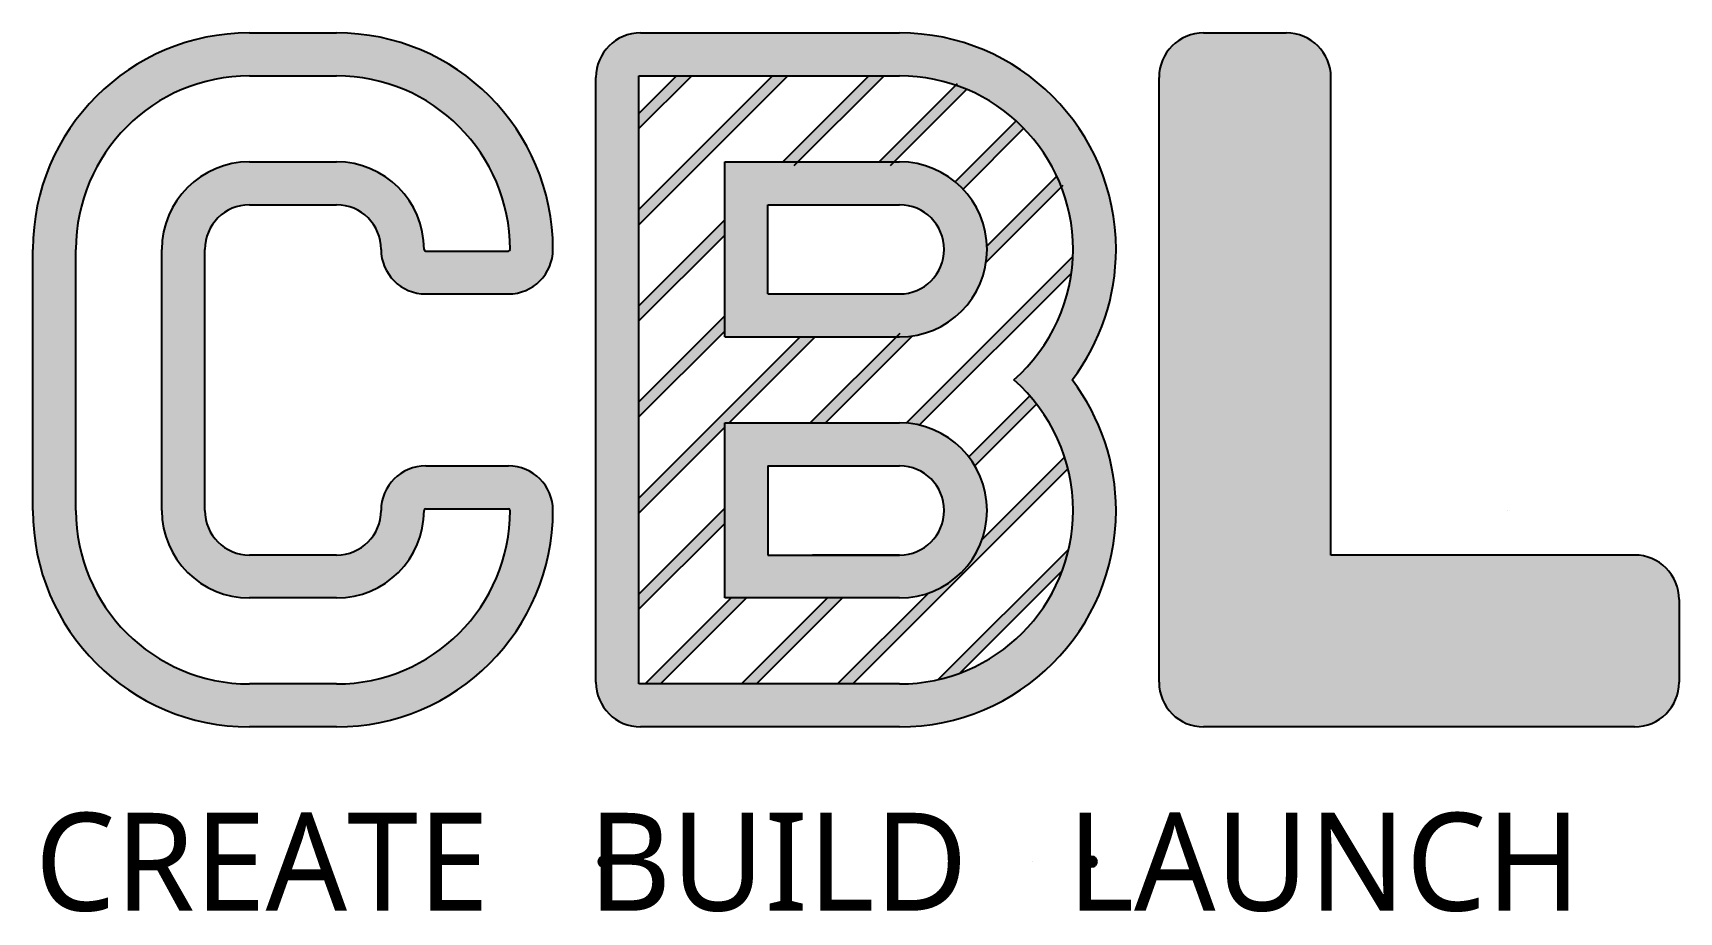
# Model space of a CAD drawing. Header units: inches. Extents: x 0 to 151, y -17 to 64.
import ezdxf

# ---------------------------------------------------------------- set-up
doc = ezdxf.new("R2010")
doc.units = ezdxf.units.IN
doc.header["$MEASUREMENT"] = 0
doc.layers.add('Lines', color=7, linetype='Continuous', true_color=0x0f766e)
doc.styles.add('WMF-Roboto Black0', font='Roboto-Black.ttf')

msp = doc.modelspace()

# ---------------------------------------------------------------- hatches: boundary and pattern name
at = {"layer": 'Lines'}
h = msp.add_hatch(color=256, dxfattribs=at)
h.dxf.hatch_style = 1
h.paths.add_polyline_path([(0, 43.9), (0, 19.9, 0.414214), (19.9, 0), (27.9, 0, 0.414214), (47.8, 19.9, 0.414214), (43.7, 24), (36.1, 24, 0.414214), (32, 19.9, -0.414214), (27.9, 15.8), (19.9, 15.8, -0.414214), (15.8, 19.9), (15.8, 43.9, -0.414214), (19.9, 48), (27.9, 48, -0.414214), (32, 43.9, 0.414214), (36.1, 39.8), (43.7, 39.8, 0.414214), (47.8, 43.9, 0.414214), (27.9, 63.8), (19.9, 63.8, 0.414214)])
h.paths.add_polyline_path([(19.9, 59.85), (27.9, 59.85, -0.414214), (43.85, 43.9, -0.414214), (43.7, 43.75), (36.1, 43.75, -0.414214), (35.95, 43.9, 0.414214), (27.9, 51.95), (19.9, 51.95, 0.414214), (11.85, 43.9), (11.85, 19.9, 0.414214), (19.9, 11.85), (27.9, 11.85, 0.414214), (35.95, 19.9, -0.414214), (36.1, 20.05), (43.7, 20.05, -0.414214), (43.85, 19.9, -0.414214), (27.9, 3.95), (19.9, 3.95, -0.414214), (3.95, 19.9), (3.95, 43.9, -0.414214)], flags=16)
h.paths.add_polyline_path([(55.85, 63.8, 0.414214), (51.75, 59.7), (51.75, 4.1, 0.414214), (55.85, 0), (79.65, 0, 0.414214), (99.55, 19.9, 0.163246), (95.52, 31.9, 0.163246), (99.55, 43.9, 0.414214), (79.65, 63.8)])
h.paths.add_polyline_path([(79.65, 59.85, -0.414214), (95.6, 43.9, -0.216182), (90.16, 31.9, -0.216182), (95.6, 19.9, -0.414214), (79.65, 3.95), (55.7, 3.95), (55.7, 59.85)], flags=16)
h.paths.add_polyline_path([(79.65, 51.95, -0.414214), (87.7, 43.9, -0.414214), (79.65, 35.85), (63.6, 35.85), (63.6, 51.95)], flags=0)
h.paths.add_polyline_path([(79.65, 48, -0.414214), (83.75, 43.9, -0.414214), (79.65, 39.8), (67.55, 39.8), (67.55, 48)], flags=0)
h.paths.add_polyline_path([(79.65, 27.95, -0.414214), (87.7, 19.9, -0.414214), (79.65, 11.85), (63.6, 11.85), (63.6, 27.95)], flags=0)
h.paths.add_polyline_path([(79.65, 24, -0.414214), (83.75, 19.9, -0.414214), (79.65, 15.8), (67.55, 15.8), (67.55, 24)], flags=0)
h.paths.add_polyline_path([(119.3, 59.7, 0.414214), (115.2, 63.8), (107.6, 63.8, 0.414214), (103.5, 59.7), (103.5, 4.1, 0.414214), (107.6, 0), (147.2, 0, 0.414214), (151.3, 4.1), (151.3, 11.7, 0.414214), (147.2, 15.8), (119.3, 15.8)])
h = msp.add_hatch(color=256, dxfattribs=at)
h.dxf.hatch_style = 1
h.paths.add_polyline_path([(60.55, 59.85), (59.15, 59.85), (55.7, 56.4), (55.7, 55)], flags=0)
h.paths.add_polyline_path([(69.39, 59.85), (67.99, 59.85), (55.7, 47.56), (55.7, 46.16)])
h.paths.add_polyline_path([(78.23, 59.85), (76.83, 59.85), (68.93, 51.95), (70.33, 51.95)])
h.paths.add_polyline_path([(85.82, 58.61, 0.016971), (84.81, 58.99), (77.77, 51.95), (79.16, 51.95)])
h.paths.add_polyline_path([(91.08, 55.03, 0.015484), (90.37, 55.71), (84.77, 50.11, -0.030715), (85.49, 49.44)])
h.paths.add_polyline_path([(94.53, 49.64, 0.016698), (94.12, 50.62), (87.69, 44.2, -0.009274), (87.7, 43.9, -0.036773), (87.61, 42.72)])
h.paths.add_polyline_path([(95.45, 41.72, 0.024141), (95.59, 43.25), (80.26, 27.93, -0.038098), (81.47, 27.74)])
h.paths.add_polyline_path([(80.83, 35.94, -0.036773), (79.65, 35.85), (79.35, 35.85), (71.45, 27.95), (72.84, 27.95)])
h.paths.add_polyline_path([(71.9, 35.85), (70.51, 35.85), (55.7, 21.04), (55.7, 19.65), (63.6, 27.55), (63.6, 27.95), (64, 27.95)])
h.paths.add_polyline_path([(63.6, 36.39), (63.6, 37.78), (55.7, 29.88), (55.7, 28.49)])
h.paths.add_polyline_path([(63.6, 45.22), (63.6, 46.62), (55.7, 38.72), (55.7, 37.32)])
h.paths.add_polyline_path([(63.6, 18.71), (63.6, 20.1), (55.7, 12.2), (55.7, 10.81)])
h.paths.add_polyline_path([(65.58, 11.85), (64.18, 11.85), (56.28, 3.95), (57.68, 3.95)])
h.paths.add_polyline_path([(74.42, 11.85), (73.02, 11.85), (65.12, 3.95), (66.52, 3.95)])
h.paths.add_polyline_path([(94.61, 14.36, 0.032575), (95.2, 16.35), (83.2, 4.35, 0.032575), (85.19, 4.94)])
h.paths.add_polyline_path([(95.13, 23.73, 0.017718), (94.82, 24.81), (87.25, 17.23, -0.227667), (82.32, 12.3), (73.96, 3.95), (75.36, 3.95)])
h.paths.add_polyline_path([(92.25, 29.68, 0.015551), (91.62, 30.44), (86.01, 24.84, -0.031247), (86.57, 24)])
h = msp.add_hatch(color=256, dxfattribs=at)
h.dxf.hatch_style = 1
h.paths.add_polyline_path([(60.55, 59.85), (59.15, 59.85), (55.7, 56.4), (55.7, 55)])
h = msp.add_hatch(color=256, dxfattribs=at)
h.dxf.hatch_style = 1
h.paths.add_polyline_path([(63.6, 51.95), (63.6, 35.85), (79.65, 35.85, 0.414214), (87.7, 43.9, 0.414214), (79.65, 51.95)])
h.paths.add_polyline_path([(79.65, 48, -0.414214), (83.75, 43.9, -0.414214), (79.65, 39.8), (67.55, 39.8), (67.55, 48)], flags=16)
h.paths.add_polyline_path([(63.6, 27.95), (63.6, 11.85), (79.65, 11.85, 0.414214), (87.7, 19.9, 0.414214), (79.65, 27.95)])
h.paths.add_polyline_path([(79.65, 24, -0.414214), (83.75, 19.9, -0.414214), (79.65, 15.8), (67.55, 15.8), (67.55, 24)], flags=16)
h = msp.add_hatch(color=256, dxfattribs=at)
h.dxf.hatch_style = 1
h.paths.add_polyline_path([(51.99, -12.39, 1), (52.99, -12.39, 1)])
h = msp.add_hatch(color=256, dxfattribs=at)
h.dxf.hatch_style = 1
h.paths.add_polyline_path([(96.77, -12.39, 1), (97.77, -12.39, 1)])

# ---------------------------------------------------------------- linework, layer by layer
at = {"layer": 'Lines', "color": 7}
for p, q in [((19.9, 63.8), (27.9, 63.8)), ((55.85, 63.8), (79.65, 63.8)), ((107.6, 63.8), (115.2, 63.8)), ((51.75, 4.1), (51.75, 59.7)), ((103.5, 4.1), (103.5, 59.7)), ((119.3, 15.8), (119.3, 59.7)), ((19.9, 48), (27.9, 48)), ((67.55, 48), (79.65, 48)), ((67.55, 39.8), (67.55, 48)), ((0, 19.9), (0, 43.9)), ((15.8, 19.9), (15.8, 43.9)), ((36.1, 39.8), (43.7, 39.8)), ((67.55, 39.8), (79.65, 39.8)), ((36.1, 24), (43.7, 24)), ((67.55, 24), (67.55, 15.8)), ((67.55, 24), (79.65, 24)), ((27.9, 15.8), (19.9, 15.8)), ((67.55, 15.8), (79.65, 15.8)), ((147.2, 15.8), (119.3, 15.8)), ((151.3, 11.7), (151.3, 4.1)), ((27.9, 0), (19.9, 0)), ((79.65, 0), (55.85, 0)), ((147.2, 0), (107.6, 0))]:
    msp.add_line(p, q, dxfattribs=at)
at = {"layer": 'Lines'}
for p, q in [((19.9, 59.85), (27.9, 59.85)), ((55.7, 3.95), (55.7, 59.85)), ((55.7, 59.85), (79.65, 59.85)), ((19.9, 51.95), (27.9, 51.95)), ((63.6, 51.95), (79.65, 51.95)), ((63.6, 35.85), (63.6, 51.95)), ((3.95, 19.9), (3.95, 43.9)), ((11.85, 19.9), (11.85, 43.9)), ((32, 43.9), (32, 43.9)), ((83.75, 43.9), (83.75, 43.9)), ((36.1, 43.75), (43.7, 43.75)), ((63.6, 35.85), (79.65, 35.85)), ((63.6, 11.85), (63.6, 27.95)), ((63.6, 27.95), (79.65, 27.95)), ((32, 19.9), (32, 19.9)), ((36.1, 20.05), (43.7, 20.05)), ((83.75, 19.9), (83.75, 19.9)), ((135.5, 19.9), (135.5, 19.9)), ((79.65, 15.8), (71.65, 15.8)), ((27.9, 11.85), (19.9, 11.85)), ((79.65, 11.85), (63.6, 11.85)), ((27.9, 3.95), (19.9, 3.95)), ((79.65, 3.95), (55.7, 3.95)), ((91.91, -12.39), (91.91, -12.39))]:
    msp.add_line(p, q, dxfattribs=at)
at = {"layer": 'Lines', "linetype": 'Continuous'}
for p, q in [((55.7, 56.4), (59.15, 59.85)), ((55.7, 55), (60.55, 59.85)), ((55.7, 47.56), (67.99, 59.85)), ((55.7, 46.16), (69.39, 59.85)), ((68.93, 51.95), (76.83, 59.85)), ((69.98, 51.6), (78.23, 59.85)), ((77.77, 51.95), (84.97, 59.16)), ((78.82, 51.6), (85.82, 58.61)), ((84.77, 50.11), (90.38, 55.72)), ((85.49, 49.44), (91.08, 55.03)), ((87.69, 44.2), (94.12, 50.62)), ((87.61, 42.72), (94.68, 49.79)), ((55.7, 38.72), (63.6, 46.62)), ((55.7, 37.32), (63.6, 45.22)), ((80.26, 27.93), (95.59, 43.25)), ((81.47, 27.74), (95.45, 41.72)), ((55.7, 29.88), (63.6, 37.78)), ((55.7, 28.49), (63.6, 36.39)), ((55.7, 21.04), (70.51, 35.85)), ((64, 27.95), (71.9, 35.85)), ((71.45, 27.95), (79.71, 36.21)), ((72.84, 27.95), (80.83, 35.94)), ((86.01, 24.84), (91.62, 30.44)), ((86.57, 24), (92.29, 29.72)), ((55.7, 19.65), (63.6, 27.55)), ((87.25, 17.23), (94.82, 24.81)), ((75.36, 3.95), (95.13, 23.73)), ((55.7, 12.2), (63.6, 20.1)), ((55.7, 10.81), (63.6, 18.71)), ((83.2, 4.35), (95.2, 16.35)), ((85.19, 4.94), (94.61, 14.36)), ((73.96, 3.95), (82.32, 12.3)), ((56.28, 3.95), (64.18, 11.85)), ((57.68, 3.95), (65.58, 11.85)), ((65.12, 3.95), (73.02, 11.85)), ((66.52, 3.95), (74.42, 11.85))]:
    msp.add_line(p, q, dxfattribs=at)
at = {"layer": 'Lines'}
for centre in [(52.49, -12.39), (97.27, -12.39)]:
    msp.add_circle(centre, 0.5, dxfattribs=at)
at = {"layer": 'Lines', "color": 7}
for centre, radius, start, end in [((19.9, 43.9), 19.9, 90, 180), ((27.9, 43.9), 19.9, 0, 90), ((55.85, 59.7), 4.1, 90, 180), ((79.65, 43.9), 19.9, 0, 90), ((107.6, 59.7), 4.1, 90, 180), ((115.2, 59.7), 4.1, 0, 90), ((19.9, 43.9), 4.1, 90, 180), ((27.9, 43.9), 4.1, 0, 90), ((79.65, 43.9), 4.1, 0, 90), ((36.1, 43.9), 4.1, 180, 270), ((43.7, 43.9), 4.1, 270, 0), ((79.65, 43.9), 4.1, 270, 0), ((79.65, 43.9), 19.9, 322.9139, 0), ((79.65, 19.9), 19.9, 0, 37.0861), ((36.1, 19.9), 4.1, 90, 180), ((43.7, 19.9), 4.1, 360, 90), ((79.65, 19.9), 4.1, 0, 90), ((19.9, 19.9), 19.9, 180, 270), ((19.9, 19.9), 4.1, 180, 270), ((27.9, 19.9), 4.1, 270, 360), ((27.9, 19.9), 19.9, 270, 360), ((79.65, 19.9), 19.9, 270, 360), ((79.65, 19.9), 4.1, 270, 0), ((147.2, 11.7), 4.1, 0, 90), ((55.85, 4.1), 4.1, 180, 270), ((107.6, 4.1), 4.1, 180, 270), ((147.2, 4.1), 4.1, 270, 0)]:
    msp.add_arc(centre, radius, start, end, dxfattribs=at)
at = {"layer": 'Lines'}
for centre, radius, start, end in [((19.9, 43.9), 15.95, 90, 180), ((27.9, 43.9), 15.95, 0, 90), ((79.65, 43.9), 15.95, 0, 90), ((19.9, 43.9), 8.05, 90, 180), ((27.9, 43.9), 8.05, 0, 90), ((79.65, 43.9), 8.05, 0, 90), ((36.1, 43.9), 0.15, 180, 270), ((43.7, 43.9), 0.15, 270, 0), ((79.65, 43.9), 8.05, 270, 0), ((79.65, 43.9), 15.95, 311.2056, 0), ((79.65, 19.9), 15.95, 0, 48.7944), ((79.65, 19.9), 8.05, 0, 90), ((19.9, 19.9), 15.95, 180, 270), ((19.9, 19.9), 8.05, 180, 270), ((27.9, 19.9), 8.05, 270, 360), ((27.9, 19.9), 15.95, 270, 360), ((36.1, 19.9), 0.15, 90, 180), ((43.7, 19.9), 0.15, 360, 90), ((79.65, 19.9), 8.05, 270, 360), ((79.65, 19.9), 15.95, 270, 360)]:
    msp.add_arc(centre, radius, start, end, dxfattribs=at)

# ---------------------------------------------------------------- texts
at = {"layer": 'Lines', "color": 7, "lineweight": 0, "style": 'WMF-Roboto Black0'}
msp.add_text('CREATE   BUILD   LAUNCH', height=9, dxfattribs=at).set_placement((0.17, -16.9))

doc.saveas('drawing.dxf')
